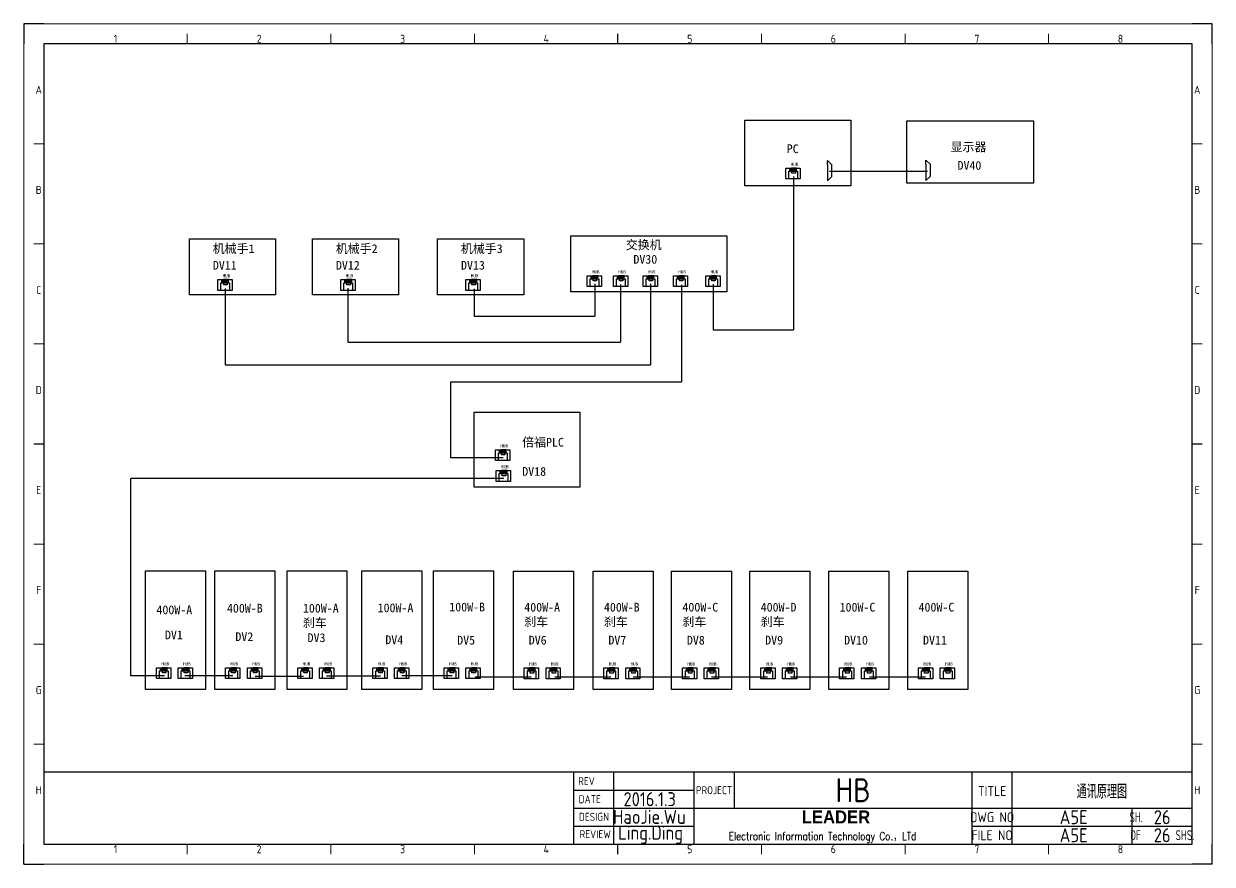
# Model space of a CAD drawing. Header units: millimetres. Extents: x -1699 to 15529, y -2130 to 61.
# Drawn here: x 14935 to 15529, y -2121 to -1701 of the extents above; entities that cross this region are included whole.
import ezdxf
from ezdxf.enums import TextEntityAlignment as Align

# ---------------------------------------------------------------- set-up
doc = ezdxf.new("R2010")
doc.units = ezdxf.units.MM
doc.header["$LTSCALE"] = 10
for name, color, linetype in [('AE_BOR', 1, 'Continuous'), ('SYMS', 7, 'Continuous'), ('图框_标题栏属性', 1, 'Continuous'), ('图框_标题栏文字', 6, 'Continuous')]:
    doc.layers.add(name, color=color, linetype=linetype)
doc.styles.add('ACGBTS', font='ISOCP.SHX')
doc.styles.add('CCFS', font='', dxfattribs={"height": 0.7})
doc.styles.get("Standard").update_dxf_attribs({"font": 'simplex.shx', "width": 0.8, "height": 1.625, "bigfont": 'spec_bar.shx'})
doc.styles.add('工程字', font='gbenor.shx', dxfattribs={"bigfont": 'gbcbig.shx'})
doc.styles.add('样式 1', font='')
doc.styles.get('CCFS').set_extended_font_data('SimSun')
doc.styles.get('样式 1').set_extended_font_data('SimSun')

# ---------------------------------------------------------------- blocks, each defined once
blk = doc.blocks.new('Border')
for p, q in [((584, 410), (10, 410)), ((10, 410), (10, 10)), ((584, 10), (584, 410)), ((10, 10), (584, 10))]:
    blk.add_line(p, q)
at = {"layer": 'AE_BOR', "color": 1, "lineweight": 30}
for p, q in [((10, 420), (0, 420)), ((0, 420), (0, 410)), ((594, 420), (584, 420)), ((594, 410), (594, 420)), ((297, 410), (297, 415)), ((5, 210), (10, 210)), ((584, 210), (589, 210)), ((0, 0), (0, 10)), ((297, 5), (297, 10)), ((594, 0), (594, 10)), ((0, 0), (10, 0)), ((594, 0), (584, 0))]:
    blk.add_line(p, q, dxfattribs=at)
at = {"layer": 'AE_BOR', "color": 1, "lineweight": 15}
for p, q in [((0, 420), (594, 420)), ((0, 0), (0, 420)), ((594, 420), (594, 0)), ((81.75, 410), (81.75, 415)), ((153.5, 410), (153.5, 415)), ((225.25, 410), (225.25, 415)), ((368.75, 410), (368.75, 415)), ((440.5, 410), (440.5, 415)), ((512.25, 410), (512.25, 415)), ((10, 360), (5, 360)), ((589, 360), (584, 360)), ((10, 310), (5, 310)), ((589, 310), (584, 310)), ((10, 260), (5, 260)), ((589, 260), (584, 260)), ((10, 160), (5, 160)), ((589, 160), (584, 160)), ((10, 110), (5, 110)), ((589, 110), (584, 110)), ((10, 60), (5, 60)), ((589, 60), (584, 60)), ((81.75, 5), (81.75, 10)), ((153.5, 5), (153.5, 10)), ((225.25, 5), (225.25, 10)), ((368.75, 5), (368.75, 10)), ((440.5, 5), (440.5, 10)), ((512.25, 5), (512.25, 10)), ((594, 0), (0, 0))]:
    blk.add_line(p, q, dxfattribs=at)
at = {"layer": 'AE_BOR', "color": 1, "lineweight": 15, "style": 'ACGBTS'}
for s, p in [('1', (45.875, 412.5)), ('2', (117.625, 412.5)), ('3', (189.375, 412.5)), ('4', (261.125, 412.5)), ('5', (332.875, 412.5)), ('6', (404.625, 412.5)), ('7', (476.375, 412.5)), ('8', (548.125, 412.5)), ('A', (7.5, 387)), ('A', (586.5, 387)), ('B', (7.5, 337)), ('B', (586.5, 337)), ('C', (7.5, 287)), ('C', (586.5, 287)), ('D', (7.5, 237)), ('D', (586.5, 237)), ('E', (7.5, 187)), ('E', (586.5, 187)), ('F', (7.5, 137)), ('F', (586.5, 137)), ('G', (7.5, 87)), ('G', (586.5, 87)), ('H', (7.5, 37)), ('H', (586.5, 37)), ('1', (45.875, 7.5)), ('2', (117.625, 7.5)), ('3', (189.375, 7.5)), ('4', (261.125, 7.5)), ('5', (332.875, 7.5)), ('6', (404.625, 7.5)), ('7', (476.375, 7.5)), ('8', (548.125, 7.5))]:
    blk.add_text(s, height=4, dxfattribs=at).set_placement(p, align=Align.MIDDLE)
blk = doc.blocks.new('TITLE3')
for p, q in [((-309, 0), (-309, 36)), ((-289, 0), (-289, 36)), ((-249, 0), (-249, 36)), ((-249, 0), (-249, 36)), ((-249, 0), (-249, 36)), ((-229, 36), (-229, 27)), ((-110, 0), (-110, 36)), ((-90, 0), (-90, 36)), ((-309, 27), (-249, 27)), ((-229, 27), (-229, 18)), ((-309, 18), (-248.01, 18)), ((-249, 18), (0, 18)), ((-30, 0), (-30, 18)), ((-309, 9), (-249, 9)), ((-110, 9), (0, 9)), ((-289, 4.18), (-289, 4.18)), ((-289, 4.18), (-289, 4.18))]:
    blk.add_line(p, q)
blk.add_lwpolyline([(-309, 36), (-574, 36), (-574, 0), (-309, 0)], close=True)
blk.add_lwpolyline([(-309, 0), (0, 0), (0, 36), (-309, 36)])
at = {"insert": (-248.01, 16.87), "char_height": 5, "attachment_point": 1}
blk.add_mtext_dynamic_manual_height_columns('\\pi52.854;{\\fArial Black|b0|i0|c0|p34;\\H1.3x;LEADER\\Fsimplex,spec_bar|c134;\\H1.0769x; }\\P\\pi16.37;{\\H0.8x;Electronic Information Technology Co.\\fSimSun|b0|i0|c134|p2;，\\Fsimplex,spec_bar|c134;LTd}', width=138.0147, gutter_width=8.12, heights=[69.93], dxfattribs=at)
at = {"layer": '图框_标题栏属性', "style": '工程字'}
for tag, height, p in [('版本', 7, (-271.17, 31.5)), ('项目', 12, (-169.5, 27)), ('名称', 7, (-45.16, 26.53)), ('日期', 7, (-271.17, 22.5)), ('制图', 7, (-271.33, 13.69)), ('文件', 7, (-59.26, 13.5)), ('页数', 7, (-16.34, 13.5)), ('审核', 7, (-270.7, 4.72)), ('图号', 7, (-59.26, 4.5)), ('总数', 7, (-16.34, 4.5))]:
    blk.add_attdef(tag, text='', height=height, dxfattribs=at).set_placement(p, align=Align.MIDDLE)
at = {"layer": '图框_标题栏文字', "style": '工程字'}
for s, height, p in [('REV', 4, (-302.75, 31.5)), ('DATE', 4, (-301.08, 22.5)), ('PROJECT', 4, (-239, 27)), ('TITLE', 5, (-100, 26.53)), ('DESIGN', 4, (-299, 13.69)), ('DWG NO', 5, (-100, 13.5)), ('REVIEW', 4, (-298.37, 5.01)), ('FILE NO', 5, (-100, 4.5))]:
    blk.add_text(s, height=height, dxfattribs=at).set_placement(p, align=Align.MIDDLE_CENTER)
at = {"layer": '图框_标题栏文字', "style": '工程字', "width": 0.8}
for s, p in [('SH.            ', (-15, 13.5)), ('OF        SHS.', (-15, 4.5))]:
    blk.add_text(s, height=5, dxfattribs=at).set_placement(p, align=Align.MIDDLE_CENTER)

msp = doc.modelspace()

# ---------------------------------------------------------------- linework, layer by layer
for p, q in [((15337.16, -1771.74), (15337.16, -1769.74)), ((15337.16, -1769.74), (15339.28, -1771.74)), ((15386.39, -1771.56), (15386.39, -1769.56)), ((15386.39, -1769.56), (15388.52, -1771.56)), ((15318.4, -1775.04), (15318.4, -1773.51)), ((15318.66, -1773.51), (15318.66, -1775.04)), ((15318.9, -1775.04), (15318.9, -1773.51)), ((15321.79, -1773.51), (15319.16, -1773.51)), ((15319.16, -1773.51), (15319.16, -1775.04)), ((15319.39, -1775.04), (15319.39, -1773.51)), ((15319.56, -1773.51), (15319.56, -1775.04)), ((15319.77, -1775.04), (15319.77, -1773.51)), ((15320.07, -1775.04), (15320.07, -1773.51)), ((15320.36, -1775.04), (15320.36, -1773.51)), ((15320.62, -1775.04), (15320.62, -1773.51)), ((15320.87, -1775.04), (15320.87, -1773.51)), ((15321.07, -1775.04), (15321.07, -1773.51)), ((15321.33, -1775.04), (15321.33, -1773.51)), ((15321.55, -1775.04), (15321.55, -1773.51)), ((15321.79, -1775.04), (15321.79, -1773.51)), ((15337.16, -1771.74), (15337.16, -1779.88)), ((15338.22, -1775.12), (15387.15, -1775.12)), ((15339.28, -1771.74), (15339.28, -1777.88)), ((15386.39, -1771.56), (15386.39, -1779.7)), ((15388.52, -1771.56), (15388.52, -1777.7)), ((15320.19, -1777.66), (15320.19, -1854.41)), ((15339.28, -1777.88), (15337.16, -1779.88)), ((15388.52, -1777.7), (15386.39, -1779.7)), ((15034.49, -1830.79), (15034.49, -1829.26)), ((15034.74, -1829.26), (15034.74, -1830.79)), ((15034.98, -1830.79), (15034.98, -1829.26)), ((15037.87, -1829.26), (15035.24, -1829.26)), ((15035.24, -1829.26), (15035.24, -1830.79)), ((15035.47, -1830.79), (15035.47, -1829.26)), ((15035.64, -1829.26), (15035.64, -1830.79)), ((15035.85, -1830.79), (15035.85, -1829.26)), ((15036.16, -1830.79), (15036.16, -1829.26)), ((15036.44, -1830.79), (15036.44, -1829.26)), ((15036.7, -1830.79), (15036.7, -1829.26)), ((15036.95, -1830.79), (15036.95, -1829.26)), ((15037.16, -1830.79), (15037.16, -1829.26)), ((15037.41, -1830.79), (15037.41, -1829.26)), ((15037.63, -1830.79), (15037.63, -1829.26)), ((15037.87, -1830.79), (15037.87, -1829.26)), ((15096, -1830.79), (15096, -1829.26)), ((15096.25, -1829.26), (15096.25, -1830.79)), ((15096.49, -1830.79), (15096.49, -1829.26)), ((15099.39, -1829.26), (15096.75, -1829.26)), ((15096.75, -1829.26), (15096.75, -1830.79)), ((15096.98, -1830.79), (15096.98, -1829.26)), ((15097.16, -1829.26), (15097.16, -1830.79)), ((15097.36, -1830.79), (15097.36, -1829.26)), ((15097.67, -1830.79), (15097.67, -1829.26)), ((15097.95, -1830.79), (15097.95, -1829.26)), ((15098.21, -1830.79), (15098.21, -1829.26)), ((15098.46, -1830.79), (15098.46, -1829.26)), ((15098.67, -1830.79), (15098.67, -1829.26)), ((15098.92, -1830.79), (15098.92, -1829.26)), ((15099.15, -1830.79), (15099.15, -1829.26)), ((15099.39, -1830.79), (15099.39, -1829.26)), ((15158.51, -1830.79), (15158.51, -1829.26)), ((15158.76, -1829.26), (15158.76, -1830.79)), ((15159, -1830.79), (15159, -1829.26)), ((15161.9, -1829.26), (15159.26, -1829.26)), ((15159.26, -1829.26), (15159.26, -1830.79)), ((15159.49, -1830.79), (15159.49, -1829.26)), ((15159.67, -1829.26), (15159.67, -1830.79)), ((15159.87, -1830.79), (15159.87, -1829.26)), ((15160.18, -1830.79), (15160.18, -1829.26)), ((15160.46, -1830.79), (15160.46, -1829.26)), ((15160.73, -1830.79), (15160.73, -1829.26)), ((15160.98, -1830.79), (15160.98, -1829.26)), ((15161.18, -1830.79), (15161.18, -1829.26)), ((15161.44, -1830.79), (15161.44, -1829.26)), ((15161.66, -1830.79), (15161.66, -1829.26)), ((15161.9, -1830.79), (15161.9, -1829.26)), ((15219.07, -1828.85), (15219.07, -1827.32)), ((15219.32, -1827.32), (15219.32, -1828.85)), ((15219.56, -1828.85), (15219.56, -1827.32)), ((15222.46, -1827.32), (15219.82, -1827.32)), ((15219.82, -1827.32), (15219.82, -1828.85)), ((15220.05, -1828.85), (15220.05, -1827.32)), ((15220.23, -1827.32), (15220.23, -1828.85)), ((15220.43, -1828.85), (15220.43, -1827.32)), ((15220.74, -1828.85), (15220.74, -1827.32)), ((15221.02, -1828.85), (15221.02, -1827.32)), ((15221.29, -1828.85), (15221.29, -1827.32)), ((15221.54, -1828.85), (15221.54, -1827.32)), ((15221.74, -1828.85), (15221.74, -1827.32)), ((15222, -1828.85), (15222, -1827.32)), ((15222.22, -1828.85), (15222.22, -1827.32)), ((15222.46, -1828.85), (15222.46, -1827.32)), ((15232.2, -1828.85), (15232.2, -1827.32)), ((15232.45, -1827.32), (15232.45, -1828.85)), ((15232.69, -1828.85), (15232.69, -1827.32)), ((15235.59, -1827.32), (15232.95, -1827.32)), ((15232.95, -1827.32), (15232.95, -1828.85)), ((15233.18, -1828.85), (15233.18, -1827.32)), ((15233.36, -1827.32), (15233.36, -1828.85)), ((15233.56, -1828.85), (15233.56, -1827.32)), ((15233.87, -1828.85), (15233.87, -1827.32)), ((15234.15, -1828.85), (15234.15, -1827.32)), ((15234.42, -1828.85), (15234.42, -1827.32)), ((15234.66, -1828.85), (15234.66, -1827.32)), ((15234.87, -1828.85), (15234.87, -1827.32)), ((15235.13, -1828.85), (15235.13, -1827.32)), ((15235.35, -1828.85), (15235.35, -1827.32)), ((15235.59, -1828.85), (15235.59, -1827.32)), ((15247.03, -1828.85), (15247.03, -1827.32)), ((15247.28, -1827.32), (15247.28, -1828.85)), ((15247.52, -1828.85), (15247.52, -1827.32)), ((15250.42, -1827.32), (15247.78, -1827.32)), ((15247.78, -1827.32), (15247.78, -1828.85)), ((15248.01, -1828.85), (15248.01, -1827.32)), ((15248.19, -1827.32), (15248.19, -1828.85)), ((15248.39, -1828.85), (15248.39, -1827.32)), ((15248.7, -1828.85), (15248.7, -1827.32)), ((15248.98, -1828.85), (15248.98, -1827.32)), ((15249.25, -1828.85), (15249.25, -1827.32)), ((15249.5, -1828.85), (15249.5, -1827.32)), ((15249.7, -1828.85), (15249.7, -1827.32)), ((15249.96, -1828.85), (15249.96, -1827.32)), ((15250.18, -1828.85), (15250.18, -1827.32)), ((15250.42, -1828.85), (15250.42, -1827.32)), ((15262.18, -1828.85), (15262.18, -1827.32)), ((15262.43, -1827.32), (15262.43, -1828.85)), ((15262.67, -1828.85), (15262.67, -1827.32)), ((15265.57, -1827.32), (15262.93, -1827.32)), ((15262.93, -1827.32), (15262.93, -1828.85)), ((15263.16, -1828.85), (15263.16, -1827.32)), ((15263.34, -1827.32), (15263.34, -1828.85)), ((15263.54, -1828.85), (15263.54, -1827.32)), ((15263.85, -1828.85), (15263.85, -1827.32)), ((15264.13, -1828.85), (15264.13, -1827.32)), ((15264.4, -1828.85), (15264.4, -1827.32)), ((15264.64, -1828.85), (15264.64, -1827.32)), ((15264.85, -1828.85), (15264.85, -1827.32)), ((15265.11, -1828.85), (15265.11, -1827.32)), ((15265.33, -1828.85), (15265.33, -1827.32)), ((15265.57, -1828.85), (15265.57, -1827.32)), ((15278.37, -1828.85), (15278.37, -1827.32)), ((15278.62, -1827.32), (15278.62, -1828.85)), ((15278.86, -1828.85), (15278.86, -1827.32)), ((15281.76, -1827.32), (15279.12, -1827.32)), ((15279.12, -1827.32), (15279.12, -1828.85)), ((15279.35, -1828.85), (15279.35, -1827.32)), ((15279.53, -1827.32), (15279.53, -1828.85)), ((15279.73, -1828.85), (15279.73, -1827.32)), ((15280.04, -1828.85), (15280.04, -1827.32)), ((15280.32, -1828.85), (15280.32, -1827.32)), ((15280.59, -1828.85), (15280.59, -1827.32)), ((15280.84, -1828.85), (15280.84, -1827.32)), ((15281.04, -1828.85), (15281.04, -1827.32)), ((15281.3, -1828.85), (15281.3, -1827.32)), ((15281.52, -1828.85), (15281.52, -1827.32)), ((15281.76, -1828.85), (15281.76, -1827.32)), ((15036.19, -1833.68), (15036.19, -1871.84)), ((15097.54, -1833.44), (15097.54, -1860.44)), ((15160.53, -1833.79), (15160.53, -1847.43)), ((15264.17, -1831.77), (15264.17, -1880.3)), ((15280.07, -1831.5), (15280.07, -1854.41)), ((15160.53, -1847.43), (15220.88, -1847.43)), ((15280.07, -1854.41), (15320.19, -1854.41)), ((15097.54, -1860.44), (15233.79, -1860.44)), ((15036.19, -1871.84), (15248.66, -1871.84)), ((15148.92, -1918.28), (15148.92, -1880.3)), ((15148.92, -1880.3), (15264.17, -1880.3)), ((15175.08, -1918.28), (15148.92, -1918.28)), ((15173.25, -1915.77), (15173.25, -1914.24)), ((15173.5, -1914.24), (15173.5, -1915.77)), ((15173.74, -1915.77), (15173.74, -1914.24)), ((15176.64, -1914.24), (15174, -1914.24)), ((15174, -1914.24), (15174, -1915.77)), ((15174.23, -1915.77), (15174.23, -1914.24)), ((15174.41, -1914.24), (15174.41, -1915.77)), ((15174.61, -1915.77), (15174.61, -1914.24)), ((15174.92, -1915.77), (15174.92, -1914.24)), ((15175.2, -1915.77), (15175.2, -1914.24)), ((15175.47, -1915.77), (15175.47, -1914.24)), ((15175.72, -1915.77), (15175.72, -1914.24)), ((15175.92, -1915.77), (15175.92, -1914.24)), ((15176.18, -1915.77), (15176.18, -1914.24)), ((15176.4, -1915.77), (15176.4, -1914.24)), ((15176.64, -1915.77), (15176.64, -1914.24)), ((14989.05, -2027.19), (14989.05, -1928.61)), ((15175.37, -1928.61), (14989.05, -1928.61)), ((15173.63, -1926.21), (15173.63, -1924.68)), ((15173.88, -1924.68), (15173.88, -1926.21)), ((15174.12, -1926.21), (15174.12, -1924.68)), ((15177.02, -1924.68), (15174.38, -1924.68)), ((15174.38, -1924.68), (15174.38, -1926.21)), ((15174.61, -1926.21), (15174.61, -1924.68)), ((15174.79, -1924.68), (15174.79, -1926.21)), ((15174.99, -1926.21), (15174.99, -1924.68)), ((15175.3, -1926.21), (15175.3, -1924.68)), ((15175.58, -1926.21), (15175.58, -1924.68)), ((15175.85, -1926.21), (15175.85, -1924.68)), ((15176.1, -1926.21), (15176.1, -1924.68)), ((15176.3, -1926.21), (15176.3, -1924.68)), ((15176.56, -1926.21), (15176.56, -1924.68)), ((15176.78, -1926.21), (15176.78, -1924.68)), ((15177.02, -1926.21), (15177.02, -1924.68)), ((15003.85, -2024.72), (15003.85, -2023.19)), ((15004.1, -2023.19), (15004.1, -2024.72)), ((15004.34, -2024.72), (15004.34, -2023.19)), ((15007.24, -2023.19), (15004.6, -2023.19)), ((15004.6, -2023.19), (15004.6, -2024.72)), ((15004.83, -2024.72), (15004.83, -2023.19)), ((15005.01, -2023.19), (15005.01, -2024.72)), ((15005.21, -2024.72), (15005.21, -2023.19)), ((15005.52, -2024.72), (15005.52, -2023.19)), ((15005.8, -2024.72), (15005.8, -2023.19)), ((15006.07, -2024.72), (15006.07, -2023.19)), ((15006.32, -2024.72), (15006.32, -2023.19)), ((15006.52, -2024.72), (15006.52, -2023.19)), ((15006.78, -2024.72), (15006.78, -2023.19)), ((15007, -2024.72), (15007, -2023.19)), ((15007.24, -2024.72), (15007.24, -2023.19)), ((15014.71, -2024.72), (15014.71, -2023.19)), ((15014.97, -2023.19), (15014.97, -2024.72)), ((15015.21, -2024.72), (15015.21, -2023.19)), ((15018.1, -2023.19), (15015.47, -2023.19)), ((15015.47, -2023.19), (15015.47, -2024.72)), ((15015.7, -2024.72), (15015.7, -2023.19)), ((15015.87, -2023.19), (15015.87, -2024.72)), ((15016.08, -2024.72), (15016.08, -2023.19)), ((15016.38, -2024.72), (15016.38, -2023.19)), ((15016.67, -2024.72), (15016.67, -2023.19)), ((15016.93, -2024.72), (15016.93, -2023.19)), ((15017.18, -2024.72), (15017.18, -2023.19)), ((15017.38, -2024.72), (15017.38, -2023.19)), ((15017.64, -2024.72), (15017.64, -2023.19)), ((15017.86, -2024.72), (15017.86, -2023.19)), ((15018.1, -2024.72), (15018.1, -2023.19)), ((15038.41, -2024.72), (15038.41, -2023.19)), ((15038.67, -2023.19), (15038.67, -2024.72)), ((15038.91, -2024.72), (15038.91, -2023.19)), ((15041.8, -2023.19), (15039.17, -2023.19)), ((15039.17, -2023.19), (15039.17, -2024.72)), ((15039.4, -2024.72), (15039.4, -2023.19)), ((15039.57, -2023.19), (15039.57, -2024.72)), ((15039.78, -2024.72), (15039.78, -2023.19)), ((15040.08, -2024.72), (15040.08, -2023.19)), ((15040.37, -2024.72), (15040.37, -2023.19)), ((15040.63, -2024.72), (15040.63, -2023.19)), ((15040.88, -2024.72), (15040.88, -2023.19)), ((15041.09, -2024.72), (15041.09, -2023.19)), ((15041.34, -2024.72), (15041.34, -2023.19)), ((15041.56, -2024.72), (15041.56, -2023.19)), ((15041.8, -2024.72), (15041.8, -2023.19)), ((15049.28, -2024.72), (15049.28, -2023.19)), ((15049.53, -2023.19), (15049.53, -2024.72)), ((15049.77, -2024.72), (15049.77, -2023.19)), ((15052.67, -2023.19), (15050.03, -2023.19)), ((15050.03, -2023.19), (15050.03, -2024.72)), ((15050.26, -2024.72), (15050.26, -2023.19)), ((15050.44, -2023.19), (15050.44, -2024.72)), ((15050.64, -2024.72), (15050.64, -2023.19)), ((15050.95, -2024.72), (15050.95, -2023.19)), ((15051.23, -2024.72), (15051.23, -2023.19)), ((15051.5, -2024.72), (15051.5, -2023.19)), ((15051.74, -2024.72), (15051.74, -2023.19)), ((15051.95, -2024.72), (15051.95, -2023.19)), ((15052.21, -2024.72), (15052.21, -2023.19)), ((15052.43, -2024.72), (15052.43, -2023.19)), ((15052.67, -2024.72), (15052.67, -2023.19)), ((15074.49, -2024.72), (15074.49, -2023.19)), ((15074.75, -2023.19), (15074.75, -2024.72)), ((15074.99, -2024.72), (15074.99, -2023.19)), ((15077.88, -2023.19), (15075.25, -2023.19)), ((15075.25, -2023.19), (15075.25, -2024.72)), ((15075.48, -2024.72), (15075.48, -2023.19)), ((15075.65, -2023.19), (15075.65, -2024.72)), ((15075.86, -2024.72), (15075.86, -2023.19)), ((15076.16, -2024.72), (15076.16, -2023.19)), ((15076.45, -2024.72), (15076.45, -2023.19)), ((15076.71, -2024.72), (15076.71, -2023.19)), ((15076.96, -2024.72), (15076.96, -2023.19)), ((15077.16, -2024.72), (15077.16, -2023.19)), ((15077.42, -2024.72), (15077.42, -2023.19)), ((15077.64, -2024.72), (15077.64, -2023.19)), ((15077.88, -2024.72), (15077.88, -2023.19)), ((15085.36, -2024.72), (15085.36, -2023.19)), ((15085.61, -2023.19), (15085.61, -2024.72)), ((15085.85, -2024.72), (15085.85, -2023.19)), ((15088.75, -2023.19), (15086.11, -2023.19)), ((15086.11, -2023.19), (15086.11, -2024.72)), ((15086.34, -2024.72), (15086.34, -2023.19)), ((15086.52, -2023.19), (15086.52, -2024.72)), ((15086.72, -2024.72), (15086.72, -2023.19)), ((15087.03, -2024.72), (15087.03, -2023.19)), ((15087.31, -2024.72), (15087.31, -2023.19)), ((15087.58, -2024.72), (15087.58, -2023.19)), ((15087.82, -2024.72), (15087.82, -2023.19)), ((15088.03, -2024.72), (15088.03, -2023.19)), ((15088.29, -2024.72), (15088.29, -2023.19)), ((15088.51, -2024.72), (15088.51, -2023.19)), ((15088.75, -2024.72), (15088.75, -2023.19)), ((15111.92, -2024.72), (15111.92, -2023.19)), ((15112.18, -2023.19), (15112.18, -2024.72)), ((15112.41, -2024.72), (15112.41, -2023.19)), ((15115.31, -2023.19), (15112.67, -2023.19)), ((15112.67, -2023.19), (15112.67, -2024.72)), ((15112.9, -2024.72), (15112.9, -2023.19)), ((15113.08, -2023.19), (15113.08, -2024.72)), ((15113.28, -2024.72), (15113.28, -2023.19)), ((15113.59, -2024.72), (15113.59, -2023.19)), ((15113.87, -2024.72), (15113.87, -2023.19)), ((15114.14, -2024.72), (15114.14, -2023.19)), ((15114.39, -2024.72), (15114.39, -2023.19)), ((15114.59, -2024.72), (15114.59, -2023.19)), ((15114.85, -2024.72), (15114.85, -2023.19)), ((15115.07, -2024.72), (15115.07, -2023.19)), ((15115.31, -2024.72), (15115.31, -2023.19)), ((15122.79, -2024.72), (15122.79, -2023.19)), ((15123.04, -2023.19), (15123.04, -2024.72)), ((15123.28, -2024.72), (15123.28, -2023.19)), ((15126.18, -2023.19), (15123.54, -2023.19)), ((15123.54, -2023.19), (15123.54, -2024.72)), ((15123.77, -2024.72), (15123.77, -2023.19)), ((15123.95, -2023.19), (15123.95, -2024.72)), ((15124.15, -2024.72), (15124.15, -2023.19)), ((15124.46, -2024.72), (15124.46, -2023.19)), ((15124.74, -2024.72), (15124.74, -2023.19)), ((15125, -2024.72), (15125, -2023.19)), ((15125.25, -2024.72), (15125.25, -2023.19)), ((15125.46, -2024.72), (15125.46, -2023.19)), ((15125.71, -2024.72), (15125.71, -2023.19)), ((15125.94, -2024.72), (15125.94, -2023.19)), ((15126.18, -2024.72), (15126.18, -2023.19)), ((15147.67, -2024.72), (15147.67, -2023.19)), ((15147.92, -2023.19), (15147.92, -2024.72)), ((15148.16, -2024.72), (15148.16, -2023.19)), ((15151.05, -2023.19), (15148.42, -2023.19)), ((15148.42, -2023.19), (15148.42, -2024.72)), ((15148.65, -2024.72), (15148.65, -2023.19)), ((15148.82, -2023.19), (15148.82, -2024.72)), ((15149.03, -2024.72), (15149.03, -2023.19)), ((15149.34, -2024.72), (15149.34, -2023.19)), ((15149.62, -2024.72), (15149.62, -2023.19)), ((15149.88, -2024.72), (15149.88, -2023.19)), ((15150.13, -2024.72), (15150.13, -2023.19)), ((15150.34, -2024.72), (15150.34, -2023.19)), ((15150.59, -2024.72), (15150.59, -2023.19)), ((15150.81, -2024.72), (15150.81, -2023.19)), ((15151.05, -2024.72), (15151.05, -2023.19)), ((15158.53, -2024.72), (15158.53, -2023.19)), ((15158.78, -2023.19), (15158.78, -2024.72)), ((15159.02, -2024.72), (15159.02, -2023.19)), ((15161.92, -2023.19), (15159.28, -2023.19)), ((15159.28, -2023.19), (15159.28, -2024.72)), ((15159.51, -2024.72), (15159.51, -2023.19)), ((15159.69, -2023.19), (15159.69, -2024.72)), ((15159.89, -2024.72), (15159.89, -2023.19)), ((15160.2, -2024.72), (15160.2, -2023.19)), ((15160.48, -2024.72), (15160.48, -2023.19)), ((15160.75, -2024.72), (15160.75, -2023.19)), ((15160.99, -2024.72), (15160.99, -2023.19)), ((15161.2, -2024.72), (15161.2, -2023.19)), ((15161.46, -2024.72), (15161.46, -2023.19)), ((15161.68, -2024.72), (15161.68, -2023.19)), ((15161.92, -2024.72), (15161.92, -2023.19)), ((15187.67, -2024.83), (15187.67, -2023.3)), ((15187.92, -2023.3), (15187.92, -2024.83)), ((15188.16, -2024.83), (15188.16, -2023.3)), ((15191.06, -2023.3), (15188.42, -2023.3)), ((15188.42, -2023.3), (15188.42, -2024.83)), ((15188.65, -2024.83), (15188.65, -2023.3)), ((15188.83, -2023.3), (15188.83, -2024.83)), ((15189.03, -2024.83), (15189.03, -2023.3)), ((15189.34, -2024.83), (15189.34, -2023.3)), ((15189.62, -2024.83), (15189.62, -2023.3)), ((15189.89, -2024.83), (15189.89, -2023.3)), ((15190.14, -2024.83), (15190.14, -2023.3)), ((15190.34, -2024.83), (15190.34, -2023.3)), ((15190.6, -2024.83), (15190.6, -2023.3)), ((15190.82, -2024.83), (15190.82, -2023.3)), ((15191.06, -2024.83), (15191.06, -2023.3)), ((15198.53, -2024.83), (15198.53, -2023.3)), ((15198.79, -2023.3), (15198.79, -2024.83)), ((15199.03, -2024.83), (15199.03, -2023.3)), ((15201.92, -2023.3), (15199.29, -2023.3)), ((15199.29, -2023.3), (15199.29, -2024.83)), ((15199.52, -2024.83), (15199.52, -2023.3)), ((15199.69, -2023.3), (15199.69, -2024.83)), ((15199.9, -2024.83), (15199.9, -2023.3)), ((15200.21, -2024.83), (15200.21, -2023.3)), ((15200.49, -2024.83), (15200.49, -2023.3)), ((15200.75, -2024.83), (15200.75, -2023.3)), ((15201, -2024.83), (15201, -2023.3)), ((15201.21, -2024.83), (15201.21, -2023.3)), ((15201.46, -2024.83), (15201.46, -2023.3)), ((15201.68, -2024.83), (15201.68, -2023.3)), ((15201.92, -2024.83), (15201.92, -2023.3)), ((15227.49, -2024.83), (15227.49, -2023.3)), ((15227.74, -2023.3), (15227.74, -2024.83)), ((15227.98, -2024.83), (15227.98, -2023.3)), ((15230.87, -2023.3), (15228.24, -2023.3)), ((15228.24, -2023.3), (15228.24, -2024.83)), ((15228.47, -2024.83), (15228.47, -2023.3)), ((15228.64, -2023.3), (15228.64, -2024.83)), ((15228.85, -2024.83), (15228.85, -2023.3)), ((15229.16, -2024.83), (15229.16, -2023.3)), ((15229.44, -2024.83), (15229.44, -2023.3)), ((15229.7, -2024.83), (15229.7, -2023.3)), ((15229.95, -2024.83), (15229.95, -2023.3)), ((15230.16, -2024.83), (15230.16, -2023.3)), ((15230.41, -2024.83), (15230.41, -2023.3)), ((15230.64, -2024.83), (15230.64, -2023.3)), ((15230.87, -2024.83), (15230.87, -2023.3)), ((15238.35, -2024.83), (15238.35, -2023.3)), ((15238.6, -2023.3), (15238.6, -2024.83)), ((15238.84, -2024.83), (15238.84, -2023.3)), ((15241.74, -2023.3), (15239.1, -2023.3)), ((15239.1, -2023.3), (15239.1, -2024.83)), ((15239.33, -2024.83), (15239.33, -2023.3)), ((15239.51, -2023.3), (15239.51, -2024.83)), ((15239.71, -2024.83), (15239.71, -2023.3)), ((15240.02, -2024.83), (15240.02, -2023.3)), ((15240.3, -2024.83), (15240.3, -2023.3)), ((15240.57, -2024.83), (15240.57, -2023.3)), ((15240.81, -2024.83), (15240.81, -2023.3)), ((15241.02, -2024.83), (15241.02, -2023.3)), ((15241.28, -2024.83), (15241.28, -2023.3)), ((15241.5, -2024.83), (15241.5, -2023.3)), ((15241.74, -2024.83), (15241.74, -2023.3)), ((15266.72, -2024.83), (15266.72, -2023.3)), ((15266.97, -2023.3), (15266.97, -2024.83)), ((15267.21, -2024.83), (15267.21, -2023.3)), ((15270.11, -2023.3), (15267.47, -2023.3)), ((15267.47, -2023.3), (15267.47, -2024.83)), ((15267.7, -2024.83), (15267.7, -2023.3)), ((15267.88, -2023.3), (15267.88, -2024.83)), ((15268.08, -2024.83), (15268.08, -2023.3)), ((15268.39, -2024.83), (15268.39, -2023.3)), ((15268.67, -2024.83), (15268.67, -2023.3)), ((15268.94, -2024.83), (15268.94, -2023.3)), ((15269.19, -2024.83), (15269.19, -2023.3)), ((15269.39, -2024.83), (15269.39, -2023.3)), ((15269.65, -2024.83), (15269.65, -2023.3)), ((15269.87, -2024.83), (15269.87, -2023.3)), ((15270.11, -2024.83), (15270.11, -2023.3)), ((15277.59, -2024.83), (15277.59, -2023.3)), ((15277.84, -2023.3), (15277.84, -2024.83)), ((15278.08, -2024.83), (15278.08, -2023.3)), ((15280.98, -2023.3), (15278.34, -2023.3)), ((15278.34, -2023.3), (15278.34, -2024.83)), ((15278.57, -2024.83), (15278.57, -2023.3)), ((15278.75, -2023.3), (15278.75, -2024.83)), ((15278.95, -2024.83), (15278.95, -2023.3)), ((15279.26, -2024.83), (15279.26, -2023.3)), ((15279.54, -2024.83), (15279.54, -2023.3)), ((15279.8, -2024.83), (15279.8, -2023.3)), ((15280.05, -2024.83), (15280.05, -2023.3)), ((15280.26, -2024.83), (15280.26, -2023.3)), ((15280.51, -2024.83), (15280.51, -2023.3)), ((15280.74, -2024.83), (15280.74, -2023.3)), ((15280.98, -2024.83), (15280.98, -2023.3)), ((15305.84, -2024.83), (15305.84, -2023.3)), ((15306.09, -2023.3), (15306.09, -2024.83)), ((15306.33, -2024.83), (15306.33, -2023.3)), ((15309.23, -2023.3), (15306.59, -2023.3)), ((15306.59, -2023.3), (15306.59, -2024.83)), ((15306.82, -2024.83), (15306.82, -2023.3)), ((15307, -2023.3), (15307, -2024.83)), ((15307.2, -2024.83), (15307.2, -2023.3)), ((15307.51, -2024.83), (15307.51, -2023.3)), ((15307.79, -2024.83), (15307.79, -2023.3)), ((15308.06, -2024.83), (15308.06, -2023.3)), ((15308.3, -2024.83), (15308.3, -2023.3)), ((15308.51, -2024.83), (15308.51, -2023.3)), ((15308.77, -2024.83), (15308.77, -2023.3)), ((15308.99, -2024.83), (15308.99, -2023.3)), ((15309.23, -2024.83), (15309.23, -2023.3)), ((15316.7, -2024.83), (15316.7, -2023.3)), ((15316.96, -2023.3), (15316.96, -2024.83)), ((15317.19, -2024.83), (15317.19, -2023.3)), ((15320.09, -2023.3), (15317.45, -2023.3)), ((15317.45, -2023.3), (15317.45, -2024.83)), ((15317.69, -2024.83), (15317.69, -2023.3)), ((15317.86, -2023.3), (15317.86, -2024.83)), ((15318.06, -2024.83), (15318.06, -2023.3)), ((15318.37, -2024.83), (15318.37, -2023.3)), ((15318.65, -2024.83), (15318.65, -2023.3)), ((15318.92, -2024.83), (15318.92, -2023.3)), ((15319.17, -2024.83), (15319.17, -2023.3)), ((15319.37, -2024.83), (15319.37, -2023.3)), ((15319.63, -2024.83), (15319.63, -2023.3)), ((15319.85, -2024.83), (15319.85, -2023.3)), ((15320.09, -2024.83), (15320.09, -2023.3)), ((15345.29, -2024.83), (15345.29, -2023.3)), ((15345.54, -2023.3), (15345.54, -2024.83)), ((15345.78, -2024.83), (15345.78, -2023.3)), ((15348.68, -2023.3), (15346.04, -2023.3)), ((15346.04, -2023.3), (15346.04, -2024.83)), ((15346.27, -2024.83), (15346.27, -2023.3)), ((15346.45, -2023.3), (15346.45, -2024.83)), ((15346.65, -2024.83), (15346.65, -2023.3)), ((15346.96, -2024.83), (15346.96, -2023.3)), ((15347.24, -2024.83), (15347.24, -2023.3)), ((15347.5, -2024.83), (15347.5, -2023.3)), ((15347.75, -2024.83), (15347.75, -2023.3)), ((15347.96, -2024.83), (15347.96, -2023.3)), ((15348.21, -2024.83), (15348.21, -2023.3)), ((15348.44, -2024.83), (15348.44, -2023.3)), ((15348.68, -2024.83), (15348.68, -2023.3)), ((15356.15, -2024.83), (15356.15, -2023.3)), ((15356.4, -2023.3), (15356.4, -2024.83)), ((15356.64, -2024.83), (15356.64, -2023.3)), ((15359.54, -2023.3), (15356.9, -2023.3)), ((15356.9, -2023.3), (15356.9, -2024.83)), ((15357.13, -2024.83), (15357.13, -2023.3)), ((15357.31, -2023.3), (15357.31, -2024.83)), ((15357.51, -2024.83), (15357.51, -2023.3)), ((15357.82, -2024.83), (15357.82, -2023.3)), ((15358.1, -2024.83), (15358.1, -2023.3)), ((15358.37, -2024.83), (15358.37, -2023.3)), ((15358.62, -2024.83), (15358.62, -2023.3)), ((15358.82, -2024.83), (15358.82, -2023.3)), ((15359.08, -2024.83), (15359.08, -2023.3)), ((15359.3, -2024.83), (15359.3, -2023.3)), ((15359.54, -2024.83), (15359.54, -2023.3)), ((15384.73, -2024.83), (15384.73, -2023.3)), ((15384.99, -2023.3), (15384.99, -2024.83)), ((15385.22, -2024.83), (15385.22, -2023.3)), ((15388.12, -2023.3), (15385.48, -2023.3)), ((15385.48, -2023.3), (15385.48, -2024.83)), ((15385.71, -2024.83), (15385.71, -2023.3)), ((15385.89, -2023.3), (15385.89, -2024.83)), ((15386.09, -2024.83), (15386.09, -2023.3)), ((15386.4, -2024.83), (15386.4, -2023.3)), ((15386.68, -2024.83), (15386.68, -2023.3)), ((15386.95, -2024.83), (15386.95, -2023.3)), ((15387.2, -2024.83), (15387.2, -2023.3)), ((15387.4, -2024.83), (15387.4, -2023.3)), ((15387.66, -2024.83), (15387.66, -2023.3)), ((15387.88, -2024.83), (15387.88, -2023.3)), ((15388.12, -2024.83), (15388.12, -2023.3)), ((15395.6, -2024.83), (15395.6, -2023.3)), ((15395.85, -2023.3), (15395.85, -2024.83)), ((15396.09, -2024.83), (15396.09, -2023.3)), ((15398.99, -2023.3), (15396.35, -2023.3)), ((15396.35, -2023.3), (15396.35, -2024.83)), ((15396.58, -2024.83), (15396.58, -2023.3)), ((15396.76, -2023.3), (15396.76, -2024.83)), ((15396.96, -2024.83), (15396.96, -2023.3)), ((15397.27, -2024.83), (15397.27, -2023.3)), ((15397.55, -2024.83), (15397.55, -2023.3)), ((15397.81, -2024.83), (15397.81, -2023.3)), ((15398.06, -2024.83), (15398.06, -2023.3)), ((15398.27, -2024.83), (15398.27, -2023.3)), ((15398.52, -2024.83), (15398.52, -2023.3)), ((15398.75, -2024.83), (15398.75, -2023.3)), ((15398.99, -2024.83), (15398.99, -2023.3)), ((15005.82, -2027.19), (14989.05, -2027.19))]:
    msp.add_line(p, q)
for points in [[(15376.93, -1749.93), (15440.18, -1749.93), (15440.18, -1781.09), (15376.93, -1781.09)], [(15316.39, -1773.51), (15323.54, -1773.51), (15323.54, -1778.93), (15316.39, -1778.93)], [(15317.91, -1775.04), (15322.24, -1775.04), (15322.24, -1778.93), (15317.91, -1778.93)], [(15319.39, -1775.04), (15321.13, -1775.04), (15321.13, -1776.09), (15319.39, -1776.09)], [(15032.47, -1829.26), (15039.62, -1829.26), (15039.62, -1834.68), (15032.47, -1834.68)], [(15093.98, -1829.26), (15101.13, -1829.26), (15101.13, -1834.68), (15093.98, -1834.68)], [(15156.5, -1829.26), (15163.65, -1829.26), (15163.65, -1834.68), (15156.5, -1834.68)], [(15217.06, -1827.32), (15224.2, -1827.32), (15224.2, -1832.74), (15217.06, -1832.74)], [(15218.58, -1828.85), (15222.9, -1828.85), (15222.9, -1832.74), (15218.58, -1832.74)], [(15220.05, -1828.85), (15221.8, -1828.85), (15221.8, -1829.9), (15220.05, -1829.9)], [(15230.19, -1827.32), (15237.33, -1827.32), (15237.33, -1832.74), (15230.19, -1832.74)], [(15231.71, -1828.85), (15236.03, -1828.85), (15236.03, -1832.74), (15231.71, -1832.74)], [(15233.18, -1828.85), (15234.93, -1828.85), (15234.93, -1829.9), (15233.18, -1829.9)], [(15245.02, -1827.32), (15252.17, -1827.32), (15252.17, -1832.74), (15245.02, -1832.74)], [(15246.54, -1828.85), (15250.86, -1828.85), (15250.86, -1832.74), (15246.54, -1832.74)], [(15248.01, -1828.85), (15249.76, -1828.85), (15249.76, -1829.9), (15248.01, -1829.9)], [(15260.17, -1827.32), (15267.31, -1827.32), (15267.31, -1832.74), (15260.17, -1832.74)], [(15261.69, -1828.85), (15266.01, -1828.85), (15266.01, -1832.74), (15261.69, -1832.74)], [(15263.16, -1828.85), (15264.91, -1828.85), (15264.91, -1829.9), (15263.16, -1829.9)], [(15276.36, -1827.32), (15283.5, -1827.32), (15283.5, -1832.74), (15276.36, -1832.74)], [(15277.88, -1828.85), (15282.2, -1828.85), (15282.2, -1832.74), (15277.88, -1832.74)], [(15279.35, -1828.85), (15281.1, -1828.85), (15281.1, -1829.9), (15279.35, -1829.9)], [(15033.99, -1830.79), (15038.32, -1830.79), (15038.32, -1834.68), (15033.99, -1834.68)], [(15035.47, -1830.79), (15037.21, -1830.79), (15037.21, -1831.84), (15035.47, -1831.84)], [(15095.5, -1830.79), (15099.83, -1830.79), (15099.83, -1834.68), (15095.5, -1834.68)], [(15096.98, -1830.79), (15098.72, -1830.79), (15098.72, -1831.84), (15096.98, -1831.84)], [(15158.02, -1830.79), (15162.34, -1830.79), (15162.34, -1834.68), (15158.02, -1834.68)], [(15159.49, -1830.79), (15161.24, -1830.79), (15161.24, -1831.84), (15159.49, -1831.84)], [(15171.24, -1914.24), (15178.39, -1914.24), (15178.39, -1919.66), (15171.24, -1919.66)], [(15172.76, -1915.77), (15177.08, -1915.77), (15177.08, -1919.66), (15172.76, -1919.66)], [(15174.23, -1915.77), (15175.98, -1915.77), (15175.98, -1916.82), (15174.23, -1916.82)], [(15171.62, -1924.68), (15178.76, -1924.68), (15178.76, -1930.11), (15171.62, -1930.11)], [(15173.14, -1926.21), (15177.46, -1926.21), (15177.46, -1930.11), (15173.14, -1930.11)], [(15174.61, -1926.21), (15176.36, -1926.21), (15176.36, -1927.27), (15174.61, -1927.27)], [(15001.84, -2023.19), (15008.98, -2023.19), (15008.98, -2028.61), (15001.84, -2028.61)], [(15003.36, -2024.72), (15007.68, -2024.72), (15007.68, -2028.61), (15003.36, -2028.61)], [(15004.83, -2024.72), (15006.58, -2024.72), (15006.58, -2025.77), (15004.83, -2025.77)], [(15012.7, -2023.19), (15019.85, -2023.19), (15019.85, -2028.61), (15012.7, -2028.61)], [(15014.22, -2024.72), (15018.55, -2024.72), (15018.55, -2028.61), (15014.22, -2028.61)], [(15015.7, -2024.72), (15017.44, -2024.72), (15017.44, -2025.77), (15015.7, -2025.77)], [(15036.4, -2023.19), (15043.55, -2023.19), (15043.55, -2028.61), (15036.4, -2028.61)], [(15037.92, -2024.72), (15042.25, -2024.72), (15042.25, -2028.61), (15037.92, -2028.61)], [(15039.4, -2024.72), (15041.14, -2024.72), (15041.14, -2025.77), (15039.4, -2025.77)], [(15047.27, -2023.19), (15054.41, -2023.19), (15054.41, -2028.61), (15047.27, -2028.61)], [(15048.79, -2024.72), (15053.11, -2024.72), (15053.11, -2028.61), (15048.79, -2028.61)], [(15050.26, -2024.72), (15052.01, -2024.72), (15052.01, -2025.77), (15050.26, -2025.77)], [(15072.48, -2023.19), (15079.63, -2023.19), (15079.63, -2028.61), (15072.48, -2028.61)], [(15074, -2024.72), (15078.33, -2024.72), (15078.33, -2028.61), (15074, -2028.61)], [(15075.48, -2024.72), (15077.22, -2024.72), (15077.22, -2025.77), (15075.48, -2025.77)], [(15083.35, -2023.19), (15090.49, -2023.19), (15090.49, -2028.61), (15083.35, -2028.61)], [(15084.87, -2024.72), (15089.19, -2024.72), (15089.19, -2028.61), (15084.87, -2028.61)], [(15086.34, -2024.72), (15088.08, -2024.72), (15088.08, -2025.77), (15086.34, -2025.77)], [(15109.91, -2023.19), (15117.06, -2023.19), (15117.06, -2028.61), (15109.91, -2028.61)], [(15111.43, -2024.72), (15115.76, -2024.72), (15115.76, -2028.61), (15111.43, -2028.61)], [(15112.9, -2024.72), (15114.65, -2024.72), (15114.65, -2025.77), (15112.9, -2025.77)], [(15120.77, -2023.19), (15127.92, -2023.19), (15127.92, -2028.61), (15120.77, -2028.61)], [(15122.29, -2024.72), (15126.62, -2024.72), (15126.62, -2028.61), (15122.29, -2028.61)], [(15123.77, -2024.72), (15125.51, -2024.72), (15125.51, -2025.77), (15123.77, -2025.77)], [(15145.65, -2023.19), (15152.8, -2023.19), (15152.8, -2028.61), (15145.65, -2028.61)], [(15147.17, -2024.72), (15151.5, -2024.72), (15151.5, -2028.61), (15147.17, -2028.61)], [(15148.65, -2024.72), (15150.39, -2024.72), (15150.39, -2025.77), (15148.65, -2025.77)], [(15156.52, -2023.19), (15163.66, -2023.19), (15163.66, -2028.61), (15156.52, -2028.61)], [(15158.04, -2024.72), (15162.36, -2024.72), (15162.36, -2028.61), (15158.04, -2028.61)], [(15159.51, -2024.72), (15161.26, -2024.72), (15161.26, -2025.77), (15159.51, -2025.77)], [(15185.66, -2023.3), (15192.8, -2023.3), (15192.8, -2028.72), (15185.66, -2028.72)], [(15187.18, -2024.83), (15191.5, -2024.83), (15191.5, -2028.72), (15187.18, -2028.72)], [(15188.65, -2024.83), (15190.4, -2024.83), (15190.4, -2025.88), (15188.65, -2025.88)], [(15196.52, -2023.3), (15203.67, -2023.3), (15203.67, -2028.72), (15196.52, -2028.72)], [(15198.04, -2024.83), (15202.37, -2024.83), (15202.37, -2028.72), (15198.04, -2028.72)], [(15199.52, -2024.83), (15201.26, -2024.83), (15201.26, -2025.88), (15199.52, -2025.88)], [(15225.47, -2023.3), (15232.62, -2023.3), (15232.62, -2028.72), (15225.47, -2028.72)], [(15226.99, -2024.83), (15231.32, -2024.83), (15231.32, -2028.72), (15226.99, -2028.72)], [(15228.47, -2024.83), (15230.21, -2024.83), (15230.21, -2025.88), (15228.47, -2025.88)], [(15236.34, -2023.3), (15243.48, -2023.3), (15243.48, -2028.72), (15236.34, -2028.72)], [(15237.86, -2024.83), (15242.18, -2024.83), (15242.18, -2028.72), (15237.86, -2028.72)], [(15239.33, -2024.83), (15241.08, -2024.83), (15241.08, -2025.88), (15239.33, -2025.88)], [(15264.71, -2023.3), (15271.86, -2023.3), (15271.86, -2028.72), (15264.71, -2028.72)], [(15266.23, -2024.83), (15270.55, -2024.83), (15270.55, -2028.72), (15266.23, -2028.72)], [(15267.7, -2024.83), (15269.45, -2024.83), (15269.45, -2025.88), (15267.7, -2025.88)], [(15275.57, -2023.3), (15282.72, -2023.3), (15282.72, -2028.72), (15275.57, -2028.72)], [(15277.09, -2024.83), (15281.42, -2024.83), (15281.42, -2028.72), (15277.09, -2028.72)], [(15278.57, -2024.83), (15280.31, -2024.83), (15280.31, -2025.88), (15278.57, -2025.88)], [(15303.83, -2023.3), (15310.97, -2023.3), (15310.97, -2028.72), (15303.83, -2028.72)], [(15305.35, -2024.83), (15309.67, -2024.83), (15309.67, -2028.72), (15305.35, -2028.72)], [(15306.82, -2024.83), (15308.57, -2024.83), (15308.57, -2025.88), (15306.82, -2025.88)], [(15314.69, -2023.3), (15321.84, -2023.3), (15321.84, -2028.72), (15314.69, -2028.72)], [(15316.21, -2024.83), (15320.54, -2024.83), (15320.54, -2028.72), (15316.21, -2028.72)], [(15317.69, -2024.83), (15319.43, -2024.83), (15319.43, -2025.88), (15317.69, -2025.88)], [(15343.27, -2023.3), (15350.42, -2023.3), (15350.42, -2028.72), (15343.27, -2028.72)], [(15344.79, -2024.83), (15349.12, -2024.83), (15349.12, -2028.72), (15344.79, -2028.72)], [(15346.27, -2024.83), (15348.01, -2024.83), (15348.01, -2025.88), (15346.27, -2025.88)], [(15354.14, -2023.3), (15361.28, -2023.3), (15361.28, -2028.72), (15354.14, -2028.72)], [(15355.66, -2024.83), (15359.98, -2024.83), (15359.98, -2028.72), (15355.66, -2028.72)], [(15357.13, -2024.83), (15358.88, -2024.83), (15358.88, -2025.88), (15357.13, -2025.88)], [(15382.72, -2023.3), (15389.87, -2023.3), (15389.87, -2028.72), (15382.72, -2028.72)], [(15384.24, -2024.83), (15388.57, -2024.83), (15388.57, -2028.72), (15384.24, -2028.72)], [(15385.71, -2024.83), (15387.46, -2024.83), (15387.46, -2025.88), (15385.71, -2025.88)], [(15393.59, -2023.3), (15400.73, -2023.3), (15400.73, -2028.72), (15393.59, -2028.72)], [(15395.1, -2024.83), (15399.43, -2024.83), (15399.43, -2028.72), (15395.1, -2028.72)], [(15396.58, -2024.83), (15398.32, -2024.83), (15398.32, -2025.88), (15396.58, -2025.88)]]:
    msp.add_lwpolyline(points, close=True)
at = {"layer": 'SYMS'}
for p, q in [((15220.88, -1831.32), (15220.88, -1847.43)), ((15233.79, -1831.67), (15233.79, -1860.44)), ((15248.66, -1831.36), (15248.66, -1871.84)), ((15016, -2027.08), (15040.02, -2027.08)), ((15051.1, -2027.43), (15075.32, -2027.43)), ((15086.87, -2027.2), (15113.75, -2027.2)), ((15124.48, -2027.14), (15149.64, -2027.14)), ((15161.09, -2027.67), (15189.13, -2027.7)), ((15200.9, -2027.67), (15228.94, -2027.7)), ((15240.14, -2027.67), (15268.18, -2027.7)), ((15279.26, -2027.67), (15307.29, -2027.7)), ((15318.7, -2027.67), (15346.74, -2027.7)), ((15358.15, -2027.67), (15386.19, -2027.7))]:
    msp.add_line(p, q, dxfattribs=at)
for points in [[(15295.93, -1749.6), (15348.85, -1749.6), (15348.85, -1782.46), (15295.93, -1782.46)], [(15018.29, -1808.8), (15061.34, -1808.8), (15061.34, -1836.79), (15018.29, -1836.79)], [(15079.8, -1808.8), (15122.85, -1808.8), (15122.85, -1836.79), (15079.8, -1836.79)], [(15142.31, -1808.8), (15185.37, -1808.8), (15185.37, -1836.79), (15142.31, -1836.79)], [(15208.99, -1807.4), (15286.94, -1807.4), (15286.94, -1835.43), (15208.99, -1835.43)], [(15160.63, -1895.44), (15213.47, -1895.44), (15213.47, -1932.93), (15160.63, -1932.93)], [(14996.41, -1974.81), (15026.39, -1974.81), (15026.39, -2034.03), (14996.41, -2034.03)], [(15030.98, -1974.81), (15060.96, -1974.81), (15060.96, -2034.03), (15030.98, -2034.03)], [(15067.06, -1974.81), (15097.04, -1974.81), (15097.04, -2034.03), (15067.06, -2034.03)], [(15104.49, -1974.81), (15134.46, -1974.81), (15134.46, -2034.03), (15104.49, -2034.03)], [(15140.23, -1974.81), (15170.21, -1974.81), (15170.21, -2034.03), (15140.23, -2034.03)], [(15180.23, -1974.91), (15210.21, -1974.91), (15210.21, -2034.14), (15180.23, -2034.14)], [(15220.05, -1974.91), (15250.03, -1974.91), (15250.03, -2034.14), (15220.05, -2034.14)], [(15259.28, -1974.91), (15289.26, -1974.91), (15289.26, -2034.14), (15259.28, -2034.14)], [(15298.4, -1974.91), (15328.38, -1974.91), (15328.38, -2034.14), (15298.4, -2034.14)], [(15337.85, -1974.91), (15367.83, -1974.91), (15367.83, -2034.14), (15337.85, -2034.14)], [(15377.3, -1974.91), (15407.27, -1974.91), (15407.27, -2034.14), (15377.3, -2034.14)]]:
    msp.add_lwpolyline(points, close=True, dxfattribs=at)

# ---------------------------------------------------------------- block references
ref = msp.add_blockref('TITLE3', (15519.49, -2111.39))
ref.add_attrib('总数', '26', dxfattribs={"layer": '图框_标题栏属性', "height": 7, "style": '工程字'}).set_placement((15504.49, -2106.89), align=Align.MIDDLE)
ref.add_attrib('页数', '26', dxfattribs={"layer": '图框_标题栏属性', "height": 7, "style": '工程字'}).set_placement((15504.49, -2097.89), align=Align.MIDDLE)
ref.add_attrib('文件', 'A5E', dxfattribs={"layer": '图框_标题栏属性', "height": 7, "style": '工程字'}).set_placement((15460.24, -2097.89), align=Align.MIDDLE)
ref.add_attrib('图号', 'A5E', dxfattribs={"layer": '图框_标题栏属性', "height": 7, "style": '工程字'}).set_placement((15460.24, -2106.89), align=Align.MIDDLE)
ref.add_attrib('名称', '通讯原理图', dxfattribs={"layer": '图框_标题栏属性', "height": 7, "style": '工程字'}).set_placement((15474.33, -2084.86), align=Align.MIDDLE)
ref.add_attrib('项目', 'HB', dxfattribs={"layer": '图框_标题栏属性', "height": 12, "style": '工程字'}).set_placement((15349.99, -2084.39), align=Align.MIDDLE)
ref.add_attrib('审核', 'Ling.Ding', dxfattribs={"layer": '图框_标题栏属性', "height": 7, "style": '工程字'}).set_placement((15248.79, -2106.67), align=Align.MIDDLE)
ref.add_attrib('制图', 'HaoJie.Wu', dxfattribs={"layer": '图框_标题栏属性', "height": 7, "style": '工程字'}).set_placement((15248.17, -2097.7), align=Align.MIDDLE)
ref.add_attrib('日期', '2016.1.3', dxfattribs={"layer": '图框_标题栏属性', "height": 7, "style": '工程字'}).set_placement((15248.33, -2088.89), align=Align.MIDDLE)
at = {"layer": 'AE_BOR'}
msp.add_blockref('Border', (14935.49, -2121.39), dxfattribs=at)

# ---------------------------------------------------------------- texts
at = {"char_height": 1.615, "width": 14.2508, "attachment_point": 1, "style": '样式 1'}
for insert in [(15318.81, -1770.76), (15034.89, -1826.51), (15096.41, -1826.51), (15158.92, -1826.51), (15219.48, -1824.57), (15232.61, -1824.57), (15247.44, -1824.57), (15262.59, -1824.57), (15278.78, -1824.57), (15173.66, -1911.49), (15174.04, -1921.93), (15004.26, -2020.44), (15015.12, -2020.44), (15038.82, -2020.44), (15049.69, -2020.44), (15074.9, -2020.44), (15085.77, -2020.44), (15112.33, -2020.44), (15123.2, -2020.44), (15148.07, -2020.44), (15158.94, -2020.44), (15188.08, -2020.55), (15198.94, -2020.55), (15227.89, -2020.55), (15238.76, -2020.55), (15267.13, -2020.55), (15277.99, -2020.55), (15306.25, -2020.55), (15317.11, -2020.55), (15345.69, -2020.55), (15356.56, -2020.55), (15385.14, -2020.55), (15396.01, -2020.55)]:
    msp.add_mtext('HUB', dxfattribs=dict(at, insert=insert))
at = {"layer": 'SYMS', "char_height": 4.378, "attachment_point": 1, "style": 'CCFS'}
for s, width, insert in [('PC', 20.0508, (15316.84, -1761.66)), ('显示器', 20.0508, (15398.72, -1760.76)), ('DV40', 20.0508, (15402.19, -1769.97)), ('机械手1', 23.9303, (15029.93, -1811.6)), ('机械手2', 23.9303, (15091.44, -1811.6)), ('机械手3', 23.9303, (15153.96, -1811.6)), ('交换机', 20.0508, (15236.36, -1809.71)), ('DV30', 20.0508, (15240.2, -1816.91)), ('DV11', 56.6224, (15030.01, -1819.89)), ('DV12', 56.6224, (15091.52, -1819.89)), ('DV13', 56.6224, (15154.04, -1819.89)), ('倍福PLC', 20.0508, (15184.57, -1908.33)), ('DV18', 56.6224, (15184.65, -1922.89)), ('400W-A', 20.0508, (15001.81, -1992.07)), ('400W-B', 41.7556, (15037.05, -1991.26)), ('100W-A \\P刹车', 41.7556, (15075.02, -1991.26)), ('100W-A', 41.7556, (15112.36, -1991.06)), ('100W-B', 41.7556, (15148.16, -1990.67)), ('400W-A\\P刹车', 41.7556, (15185.65, -1990.76)), ('400W-B\\P刹车', 41.7556, (15225.46, -1990.76)), ('400W-C\\P刹车', 41.7556, (15264.7, -1990.76)), ('400W-D\\P刹车', 41.7556, (15303.81, -1990.76)), ('100W-C', 41.7556, (15343.26, -1990.76)), ('400W-C', 41.7556, (15382.71, -1990.76)), ('DV1', 56.6224, (15006.05, -2004.63)), ('DV2', 56.6224, (15041.26, -2005.49)), ('DV3', 56.6224, (15077.35, -2006.01)), ('DV4', 56.6224, (15116.22, -2007.05)), ('DV5', 56.6224, (15152.13, -2007.23)), ('DV6', 56.6224, (15187.89, -2007.23)), ('DV7', 56.6224, (15227.7, -2007.23)), ('DV8', 56.6224, (15266.94, -2007.23)), ('DV9', 56.6224, (15306.06, -2007.23)), ('DV10', 56.6224, (15345.5, -2007.23)), ('DV11', 56.6224, (15384.95, -2007.23))]:
    msp.add_mtext_dynamic_manual_height_columns(s, width=width, gutter_width=3.5, heights=[0], dxfattribs=dict(at, insert=insert))

doc.saveas('drawing.dxf')
